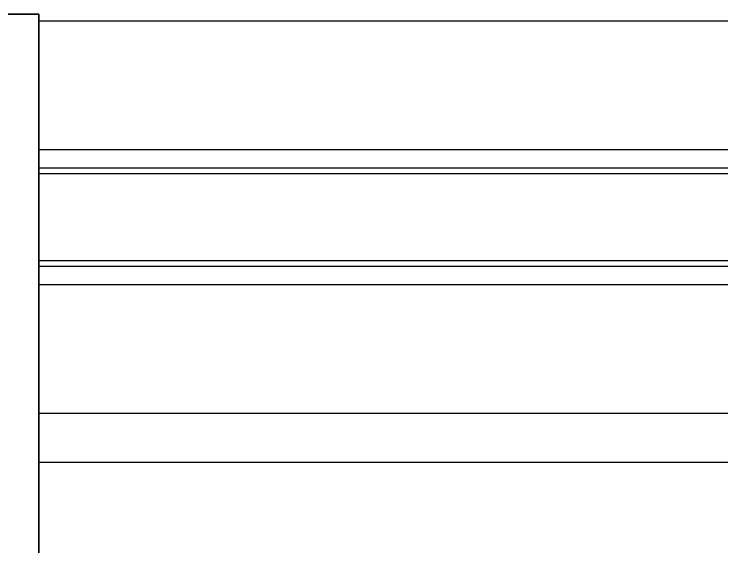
# Model space of a CAD drawing. Header units: millimetres. Extents: x -29 to 3384, y -388 to 1226.
# Drawn here: x 434.7 to 492.4, y 893.4 to 936.9 of the extents above; entities that cross this region are included whole.
import ezdxf

# ---------------------------------------------------------------- set-up
doc = ezdxf.new("R2010")
doc.units = ezdxf.units.MM
doc.linetypes.add('phl_thick', pattern=[0])
doc.layers.add('Kontury', color=7, linetype='Continuous', lineweight=35)
doc.layers.add('projection', color=7, linetype='Continuous')

msp = doc.modelspace()

# ---------------------------------------------------------------- linework, layer by layer
at = {"layer": 'Kontury'}
for q in [(432.70829, 936.86039), (436.70829, 806.86039)]:
    msp.add_line((436.70829, 936.86039), q, dxfattribs=at)
at = {"layer": 'projection', "color": 7, "linetype": 'phl_thick'}
for p, q in [((436.70829, 936.32025), (541.83755, 936.32025)), ((436.70829, 925.82025), (541.83755, 925.82025)), ((436.70829, 924.32025), (541.83755, 924.32025)), ((436.70829, 923.87786), (541.83755, 923.87786)), ((436.70829, 916.76264), (541.83755, 916.76264)), ((436.70829, 916.32025), (541.83755, 916.32025)), ((436.70829, 914.82025), (541.83755, 914.82025)), ((436.70829, 904.32025), (541.83755, 904.32025)), ((436.70829, 900.32025), (542.17002, 900.32025))]:
    msp.add_line(p, q, dxfattribs=at)

doc.saveas('drawing.dxf')
